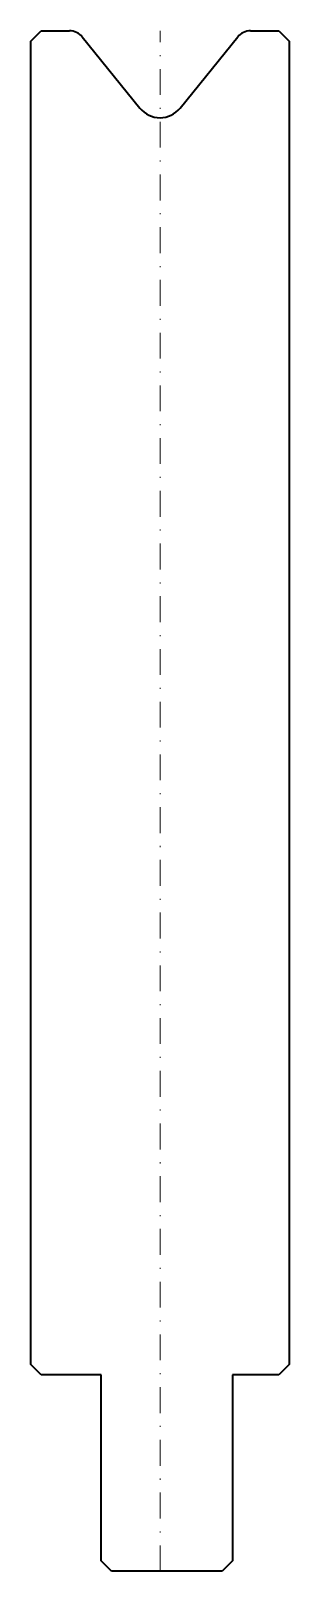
# Model space of a CAD drawing. Header units: millimetres. Extents: x -13 to 12, y -149 to 0.
import ezdxf

# ---------------------------------------------------------------- set-up
doc = ezdxf.new("R2010")
doc.units = ezdxf.units.MM
doc.header["$LTSCALE"] = 5
doc.linetypes.add('AUSGEZOGEN', pattern=[0])
doc.linetypes.add('DASHDOT', pattern=[1, 0.5, -0.25, 0, -0.25])
doc.layers.add('2', color=7, linetype='Continuous')

msp = doc.modelspace()

# ---------------------------------------------------------------- linework, layer by layer
at = {"layer": '2', "color": 7, "linetype": 'AUSGEZOGEN', "lineweight": 35}
for p, q in [((-12.5, -1), (-11.5, 0)), ((-11.5, 0), (-8.76, 0)), ((8.76, 0), (11.5, 0)), ((11.5, 0), (12.5, -1)), ((-12.5, -129), (-12.5, -1)), ((-7.52, -0.59), (-1.94, -7.48)), ((1.94, -7.48), (7.52, -0.59)), ((12.5, -1), (12.5, -129)), ((-11.5, -130), (-12.5, -129)), ((12.5, -129), (11.5, -130)), ((-5.7, -130), (-11.5, -130)), ((-5.7, -148), (-5.7, -130)), ((11.5, -130), (7, -130)), ((7, -130), (7, -148)), ((-4.7, -149), (-5.7, -148)), ((6, -149), (-4.7, -149)), ((7, -148), (6, -149))]:
    msp.add_line(p, q, dxfattribs=at)
at = {"layer": '2', "color": 7, "linetype": 'DASHDOT', "lineweight": 18}
msp.add_line((0, -149), (0, 0), dxfattribs=at)
at = {"layer": '2', "color": 7, "linetype": 'AUSGEZOGEN', "lineweight": 35}
for centre, radius, start, end in [((-8.76, -1.6), 1.6, 39, 90), ((8.76, -1.6), 1.6, 90, 141), ((0, -5.91), 2.5, 219, 321)]:
    msp.add_arc(centre, radius, start, end, dxfattribs=at)

doc.saveas('drawing.dxf')
